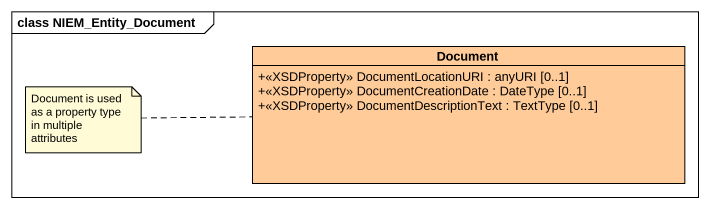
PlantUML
@startuml
mainframe class NIEM_Entity_Document
hide circle
hide empty members
skinparam classAttributeIconSize 0
class Document #FFCC99 {
  +<<XSDProperty>> DocumentLocationURI : anyURI [0..1]
  +<<XSDProperty>> DocumentCreationDate : DateType [0..1]
  +<<XSDProperty>> DocumentDescriptionText : TextType [0..1]
}
note left of Document : Document is used as a property type in multiple attributes
@enduml
